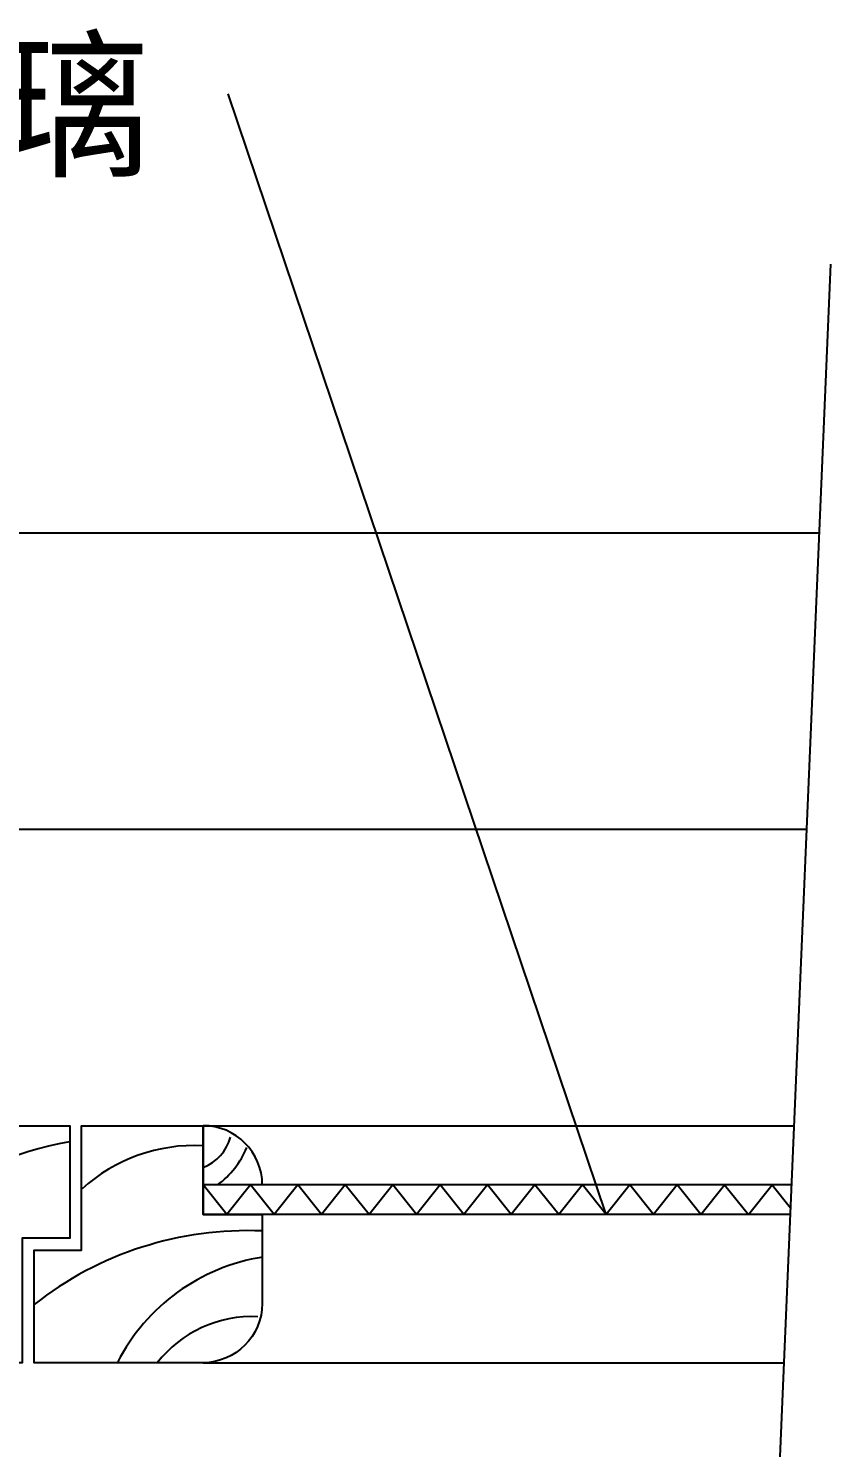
# Model space of a CAD drawing. Header units: metres. Extents: x 186 to 5383, y 145 to 6983.
# Drawn here: x 810 to 1216, y 1126 to 1845 of the extents above; entities that cross this region are included whole.
import ezdxf

# ---------------------------------------------------------------- set-up
doc = ezdxf.new("R2010")
doc.units = ezdxf.units.M
for name, color, linetype in [('3', 3, 'Continuous'), ('4', 4, 'Continuous'), ('7', 7, 'Continuous'), ('BH', 3, 'Continuous'), ('DIM', 3, 'Continuous'), ('TEXT', 3, 'Continuous')]:
    doc.layers.add(name, color=color, linetype=linetype)
doc.dimstyles.get("Standard").update_dxf_attribs({"dimtxt": 2.5, "dimasz": 2.5, "dimexe": 1.25, "dimexo": 0.625, "dimtad": 1, "dimcen": 2.5, "dimazin": 3, "dimtfac": 1, "dimtmove": 0, "dimatfit": 3})

msp = doc.modelspace()

# ---------------------------------------------------------------- linework, layer by layer
at = {"layer": '3'}
for centre, radius, start, end in [((852.92, 1139.79), 142.96, 98.87, 167.18), ((894.08, 1194.55), 84.7, 87.13, 132.19), ((890.26, 1289.49), 22.93, 291.06, 345), ((880.32, 1294.5), 43.42, 305.99, 337.95), ((920.97, 1061.4), 174.75, 87.53, 128.16), ((944.12, 1124.03), 99.89, 98.84, 152.96), ((923.2, 1131.77), 60.87, 87.21, 142.09)]:
    msp.add_arc(centre, radius, start, end, dxfattribs=at)
at = {"layer": '4'}
for p, q in [((1210.3, 1589.3), (416.45, 1589.3)), ((1203.93, 1439.3), (422.82, 1439.3)), ((898.45, 1289.3), (1197.56, 1289.3)), ((898.45, 1169.3), (1192.46, 1169.3))]:
    msp.add_line(p, q, dxfattribs=at)
msp.add_lwpolyline([(718.45, 1259.3), (718.45, 1289.3), (830.95, 1289.3), (830.95, 1232.3), (806.95, 1232.3), (806.95, 1169.3), (718.45, 1169.3, -0.41), (688.45, 1199.3), (688.45, 1244.3), (718.45, 1244.3)], format="xyb", close=True, dxfattribs=at)
msp.add_lwpolyline([(898.45, 1244.3), (898.45, 1259.3), (898.45, 1244.3), (928.45, 1244.3), (928.45, 1199.3, -0.41), (898.45, 1169.3), (812.95, 1169.3), (812.95, 1226.3), (836.95, 1226.3), (836.95, 1289.3), (898.45, 1289.3), (898.45, 1259.3), (898.45, 1289.3)], format="xyb", dxfattribs=at)
msp.add_arc((898.45, 1259.3), 30, 0, 90, dxfattribs=at)
at = {"layer": '7'}
for p, q in [((1196.28, 1259.3), (898.45, 1259.3)), ((1195.64, 1244.3), (898.45, 1244.3))]:
    msp.add_line(p, q, dxfattribs=at)
at = {"layer": 'BH'}
for points in [[(1150.45, 1244.3), (1138.45, 1259.3), (1126.45, 1244.3), (1114.45, 1259.3), (1102.45, 1244.3), (1090.45, 1259.3), (1078.45, 1244.3), (1066.45, 1259.3), (1054.45, 1244.3), (1042.45, 1259.3), (1030.45, 1244.3), (1018.45, 1259.3), (1006.45, 1244.3), (994.45, 1259.3), (982.45, 1244.3), (970.45, 1259.3), (958.45, 1244.3), (946.45, 1259.3), (934.45, 1244.3), (922.45, 1259.3), (910.45, 1244.3), (898.45, 1259.3)], [(1150.45, 1244.3), (1162.45, 1259.3), (1174.45, 1244.3), (1186.45, 1259.3), (1195.79, 1247.63)]]:
    msp.add_lwpolyline(points, dxfattribs=at)
at = {"layer": 'DIM'}
msp.add_line((1216.08, 1725.43), (1159.91, 403.2), dxfattribs=at)

# ---------------------------------------------------------------- texts
at = {"layer": 'TEXT'}
msp.add_text('5厘清玻璃', height=60, dxfattribs=at).set_placement((518.92, 1775.88))

# ---------------------------------------------------------------- leaders
at = {"layer": 'DIM'}
msp.add_leader([(1102.45, 1244.3), (911.12, 1811.77)], dimstyle='Standard', dxfattribs=at)

doc.saveas('drawing.dxf')
